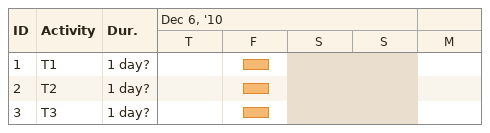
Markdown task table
| ID | Task | Duration | Start | Finish |
|---|---|---|---|---|
| 1 | T1 | 1d? | 2010-12-10 | 2010-12-10 |
| 2 | T2 | 1d? | 2010-12-10 | 2010-12-10 |
| 3 | T3 | 1d? | 2010-12-10 | 2010-12-10 |
